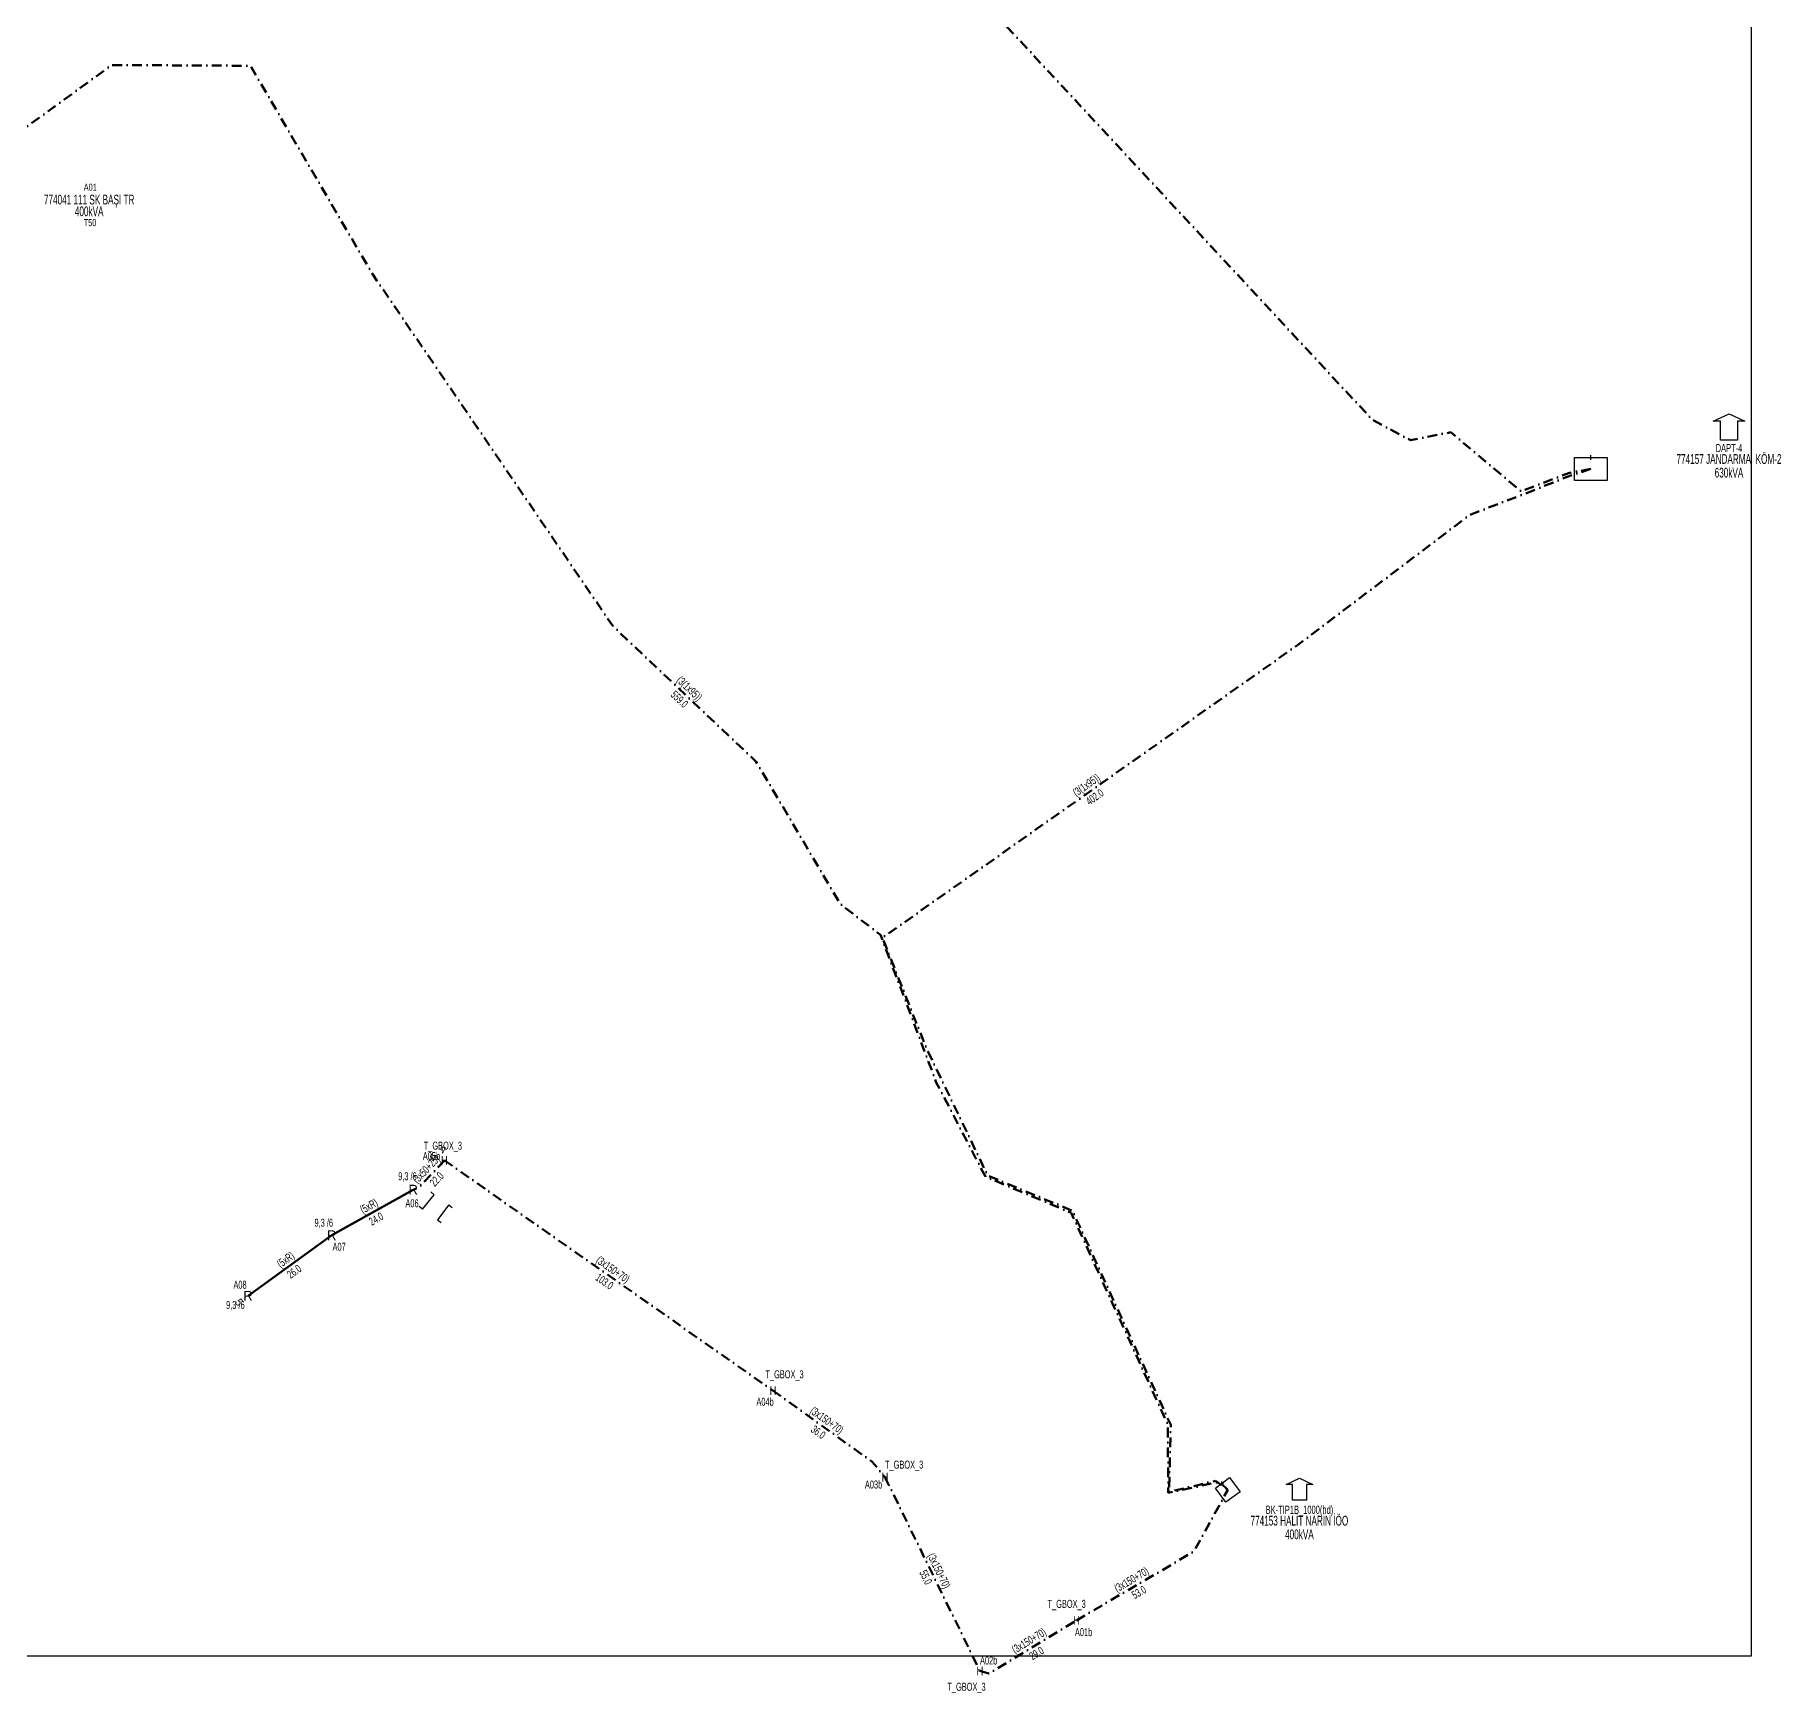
# Model space of a CAD drawing. Header units: millimetres. Extents: x 545573 to 547771, y 4041066 to 4042863.
# Drawn here: x 546803.4 to 547250.7, y 4041065.9 to 4041490.6 of the extents above; entities that cross this region are included whole.
import ezdxf
from ezdxf.enums import TextEntityAlignment as Align

# ---------------------------------------------------------------- set-up
doc = ezdxf.new("R2010")
doc.units = ezdxf.units.MM
doc.linetypes.add('DASHDOT', pattern=[5, 2.5, -1.25, 0, -1.25])
doc.layers.add('ANTET', color=250, linetype='Continuous')
doc.layers.add('NIA_AG', color=5, linetype='Continuous')
for name, color, linetype, lineweight in [('DIREK_AG_MEVCUT', 120, 'Continuous', 25), ('DIREK_BOX_MEVCUT', 5, 'Continuous', 25), ('HAT_AG_HAVAI_MEVCUT', 126, 'Continuous', 50), ('HAT_BOX_YERALTI_MEVCUT', 192, 'DASHDOT', 50), ('HAT_OG_YERALTI_MEVCUT', 48, 'DASHDOT', 70), ('TRAFO_MEVCUT', 5, 'Continuous', 30)]:
    doc.layers.add(name, color=color, linetype=linetype, lineweight=lineweight)
doc.styles.add('Direk', font='B_CAD')
doc.styles.get("Standard").update_dxf_attribs({"font": 'Arial'})

# ---------------------------------------------------------------- blocks, each defined once
blk = doc.blocks.new('AG_NIA', base_point=(-64.4296, 129.8924))
at = {"layer": 'NIA_AG'}
for p, q in [((-64.429604, 132.292432), (-65.529604, 132.292432)), ((-64.429604, 127.492432), (-64.429604, 132.292432)), ((-64.429604, 127.492432), (-65.529604, 127.492432))]:
    blk.add_line(p, q, dxfattribs=at)
blk = doc.blocks.new('MEV_BINA_KARE')
at = {"layer": 'TRAFO_MEVCUT', "linetype": 'Continuous'}
for p, q in [((0, 1.8), (0, 2.7)), ((-2.25, -2.25), (-2.25, 2.25)), ((-2.25, 2.25), (2.25, 2.25)), ((2.25, 2.25), (2.25, -2.25)), ((2.25, -2.25), (-2.25, -2.25))]:
    blk.add_line(p, q, dxfattribs=at)
blk = doc.blocks.new('MEV_DAPT')
at = {"layer": 'TRAFO_MEVCUT', "linetype": 'Continuous'}
for p, q in [((-3.4, 2), (0, 3.6)), ((-1.8, 2), (-3.4, 2)), ((-1.8, -2), (-1.8, 2)), ((0, 3.6), (3.4, 2)), ((3.4, 2), (1.8, 2)), ((1.8, 2), (1.8, -2)), ((1.8, -2), (-1.8, -2))]:
    blk.add_line(p, q, dxfattribs=at)
blk = doc.blocks.new('MEV_BETKOSK')
at = {"layer": 'TRAFO_MEVCUT', "linetype": 'Continuous'}
for p, q in [((-3.4, 2), (0, 3.6)), ((-1.8, 2), (-3.4, 2)), ((-1.8, -2), (-1.8, 2)), ((0, 3.6), (3.4, 2)), ((3.4, 2), (1.8, 2)), ((1.8, 2), (1.8, -2)), ((1.8, -2), (-1.8, -2))]:
    blk.add_line(p, q, dxfattribs=at)

msp = doc.modelspace()

# ---------------------------------------------------------------- linework, layer by layer
at = {"layer": 'ANTET', "flags": 128}
msp.add_lwpolyline([(545573.06, 4041075.34), (545573.06, 4041955.34), (547243.06, 4041955.34), (547243.06, 4041075.34), (545573.06, 4041075.34)], close=True, dxfattribs=at)
at = {"layer": 'HAT_AG_HAVAI_MEVCUT'}
for p, q in [((546900.29, 4041194.82), (546879.43, 4041183.14)), ((546879.43, 4041183.14), (546857.98, 4041167.64))]:
    msp.add_line(p, q, dxfattribs=at)
at = {"layer": 'HAT_BOX_YERALTI_MEVCUT', "flags": 128}
for points in [[(546908.29, 4041202.33), (546901.61, 4041195.23), (546900.29, 4041194.82)], [(546908.29, 4041202.33), (546992.47, 4041143.36)], [(546992.47, 4041143.36), (547017.86, 4041125.15), (547021.16, 4041121.21)], [(547021.16, 4041121.21), (547045.47, 4041071.58)], [(547070.23, 4041084.51), (547100.28, 4041102.15), (547108.98, 4041117.94)], [(547045.47, 4041071.58), (547047.79, 4041070.89), (547070.23, 4041084.51)]]:
    msp.add_lwpolyline(points, dxfattribs=at)
at = {"layer": 'HAT_OG_YERALTI_MEVCUT', "flags": 128}
for points in [[(547201.98, 4041379.4), (547196.25, 4041378.33), (547184.11, 4041373.68), (547166.11, 4041388.78), (547155.77, 4041386.77), (547146.11, 4041391.9), (547046.21, 4041499.29), (546927.02, 4041625.04), (546892.59, 4041580.06), (546885.92, 4041584.56), (546885.52, 4041586.06)], [(547108.98, 4041117.94), (547106.85, 4041120), (547093.73, 4041117.17), (547093.59, 4041134.75), (547068.84, 4041188.91), (547046.88, 4041198.17), (547034.31, 4041222.3), (547020.01, 4041260.07), (547009.73, 4041267.94), (546988.16, 4041304.43), (546951.43, 4041339.18), (546889.77, 4041429.46), (546858.59, 4041482.65), (546823.11, 4041482.85), (546788.04, 4041457.45), (546785.07, 4041449.73), (546785.02, 4041440.08)], [(547201.98, 4041379.4), (547195.68, 4041377.29), (547184.83, 4041372.95), (547171.03, 4041367.68), (547127.14, 4041334.49), (547020.51, 4041259.34), (547031.83, 4041230.96), (547047.48, 4041198.43), (547069.19, 4041189.43), (547094.36, 4041134.57), (547093.96, 4041117.43), (547105.85, 4041120.26), (547108.98, 4041117.94)]]:
    msp.add_lwpolyline(points, dxfattribs=at)

# ---------------------------------------------------------------- block references
at = {"layer": 'NIA_AG'}
for p, rotation in [((546904.17, 4041191.67), 320.945832), ((546907.97, 4041189.01), 143.468635)]:
    msp.add_blockref('AG_NIA', p, dxfattribs=dict(at, rotation=rotation))
at = {"layer": 'TRAFO_MEVCUT'}
for name, p, xscale, yscale in [('MEV_DAPT', (547237.38, 4041389.2), 1.199999999999999, 1.199999999999999), ('MEV_BINA_KARE', (547201.98, 4041379.4), 1.85, 1.3)]:
    msp.add_blockref(name, p, dxfattribs=dict(at, xscale=xscale, yscale=yscale))
at = {"layer": 'TRAFO_MEVCUT', "rotation": 36.418167}
msp.add_blockref('MEV_BINA_KARE', (547108.98, 4041117.94), dxfattribs=at)
at = {"layer": 'TRAFO_MEVCUT'}
msp.add_blockref('MEV_BETKOSK', (547127.33, 4041117.3), dxfattribs=at)

# ---------------------------------------------------------------- texts
at = {"layer": 'DIREK_AG_MEVCUT', "width": 0.53}
for s, p in [('9,3 /6', (546898.82, 4041198.26)), ('A06', (546899.99, 4041191.34)), ('9,3 /6', (546877.38, 4041186.36)), ('A07', (546881.32, 4041180.19)), ('A08', (546855.93, 4041170.47)), ('9,3 /6', (546854.75, 4041165.3))]:
    msp.add_text(s, height=2.05, dxfattribs=at).set_placement(p, align=Align.MIDDLE_CENTER)
at = {"layer": 'DIREK_AG_MEVCUT', "style": 'Direk'}
for p in [(546900.29, 4041194.82), (546879.43, 4041183.14), (546857.98, 4041167.64)]:
    msp.add_text('R', height=2.5, dxfattribs=at).set_placement(p, align=Align.MIDDLE_CENTER)
at = {"layer": 'DIREK_AG_MEVCUT', "color": 32, "style": 'Direk'}
msp.add_text('5', height=2, rotation=305.8582, dxfattribs=at).set_placement((546855.71, 4041166), align=Align.MIDDLE_CENTER)
at = {"layer": 'DIREK_BOX_MEVCUT', "width": 0.53}
for s, p in [('A05b', (546904.98, 4041203.45)), ('T_GBOX_3', (546907.9, 4041206.1)), ('T_GBOX_3', (546995.43, 4041147.54)), ('A04b', (546990.44, 4041140.5)), ('T_GBOX_3', (547026.07, 4041124.4)), ('A03b', (547018.22, 4041119.31)), ('T_GBOX_3', (547067.7, 4041088.75)), ('A01b', (547072.03, 4041081.51)), ('A02b', (547047.72, 4041074.25)), ('T_GBOX_3', (547042.04, 4041067.52))]:
    msp.add_text(s, height=2.05, dxfattribs=at).set_placement(p, align=Align.MIDDLE_CENTER)
at = {"layer": 'DIREK_BOX_MEVCUT', "color": 32, "style": 'Direk'}
for s, rotation, p in [('5', 251.2983, (546905.64, 4041203.23)), ('4', 185.8608, (546908, 4041205.12))]:
    msp.add_text(s, height=2, rotation=rotation, dxfattribs=at).set_placement(p, align=Align.MIDDLE_CENTER)
at = {"layer": 'DIREK_BOX_MEVCUT', "style": 'Direk', "width": 0.8}
for p in [(546908.29, 4041202.33), (546992.47, 4041143.36), (547021.16, 4041121.21), (547070.23, 4041084.51), (547045.47, 4041071.58)]:
    msp.add_text('H', height=2.25, dxfattribs=at).set_placement(p, align=Align.MIDDLE_CENTER)
at = {"layer": 'HAT_AG_HAVAI_MEVCUT', "lineweight": 30, "width": 0.53}
for rotation, p in [(389.2554, (546889.44, 4041189.73)), (395.8582, (546868.21, 4041176.08))]:
    msp.add_text('(5xR)', height=2.05, rotation=rotation, dxfattribs=at).set_placement(p, align=Align.CENTER)
for s, rotation, p in [('24.0', 389.2554, (546890.28, 4041188.24)), ('26.0', 395.8582, (546869.2, 4041174.7))]:
    msp.add_text(s, height=2.05, rotation=rotation, dxfattribs=at).set_placement(p, align=Align.TOP_CENTER)
at = {"layer": 'HAT_BOX_YERALTI_MEVCUT', "lineweight": 30, "width": 0.53}
for s, rotation, p in [('(3x50+25)', 406.7357, (546904.33, 4041199.36)), ('(3x150+70)', 324.986, (546950.87, 4041173.54)), ('(3x150+70)', 324.3646, (547005.66, 4041134.95)), ('(3x150+70)', 296.0938, (547034.08, 4041096.77)), ('(3x150+70)', 30.415, (547084.82, 4041094.06)), ('(3x150+70)', 31.2455, (547058.57, 4041078.43))]:
    msp.add_text(s, height=2.05, rotation=rotation, dxfattribs=at).set_placement(p, align=Align.CENTER)
for s, rotation, p in [('22.0', 406.7357, (546905.57, 4041198.2)), ('103.0', 324.986, (546949.89, 4041172.15)), ('36.0', 324.3646, (547004.67, 4041133.57)), ('55.0', 296.0938, (547032.55, 4041096.02)), ('53.0', 30.415, (547085.69, 4041092.6)), ('29.0', 31.2455, (547059.45, 4041076.98))]:
    msp.add_text(s, height=2.05, rotation=rotation, dxfattribs=at).set_placement(p, align=Align.TOP_CENTER)
at = {"layer": 'HAT_OG_YERALTI_MEVCUT', "lineweight": 30, "width": 0.53}
for rotation, p in [(316.5807, (546970.38, 4041322.42)), (395.1753, (547073.34, 4041297.61))]:
    msp.add_text('(3(1x95))', height=2.05, rotation=rotation, dxfattribs=at).set_placement(p, align=Align.CENTER)
for s, rotation, p in [('559.0', 316.5807, (546969.21, 4041321.18)), ('402.0', 395.1753, (547074.31, 4041296.22))]:
    msp.add_text(s, height=2.05, rotation=rotation, dxfattribs=at).set_placement(p, align=Align.TOP_CENTER)
at = {"layer": 'TRAFO_MEVCUT', "width": 0.6}
for s, height, p in [('A01', 1.8, (546817.58, 4041450.65)), ('774041 111 SK BAŞI TR', 2.5, (546817.29, 4041447.13)), ('400kVA', 2.5, (546817.29, 4041444.13)), ('774157 JANDARMA  KÖM-2', 2.5, (547237.38, 4041380.7)), ('DAPT-4', 2.1, (547237.38, 4041383.7)), ('630kVA', 2.5, (547237.38, 4041377.2)), ('774153 HALİT NARİN İÖO', 2.5, (547127.33, 4041108.8)), ('BK-TIP1B_1000(hd)', 2.1, (547127.33, 4041111.8)), ('400kVA', 2.5, (547127.33, 4041105.3))]:
    msp.add_text(s, height=height, dxfattribs=at).set_placement(p, align=Align.CENTER)
msp.add_text('T50', height=1.8, dxfattribs=at).set_placement((546817.51, 4041443.38), align=Align.TOP_CENTER)

doc.saveas('drawing.dxf')
